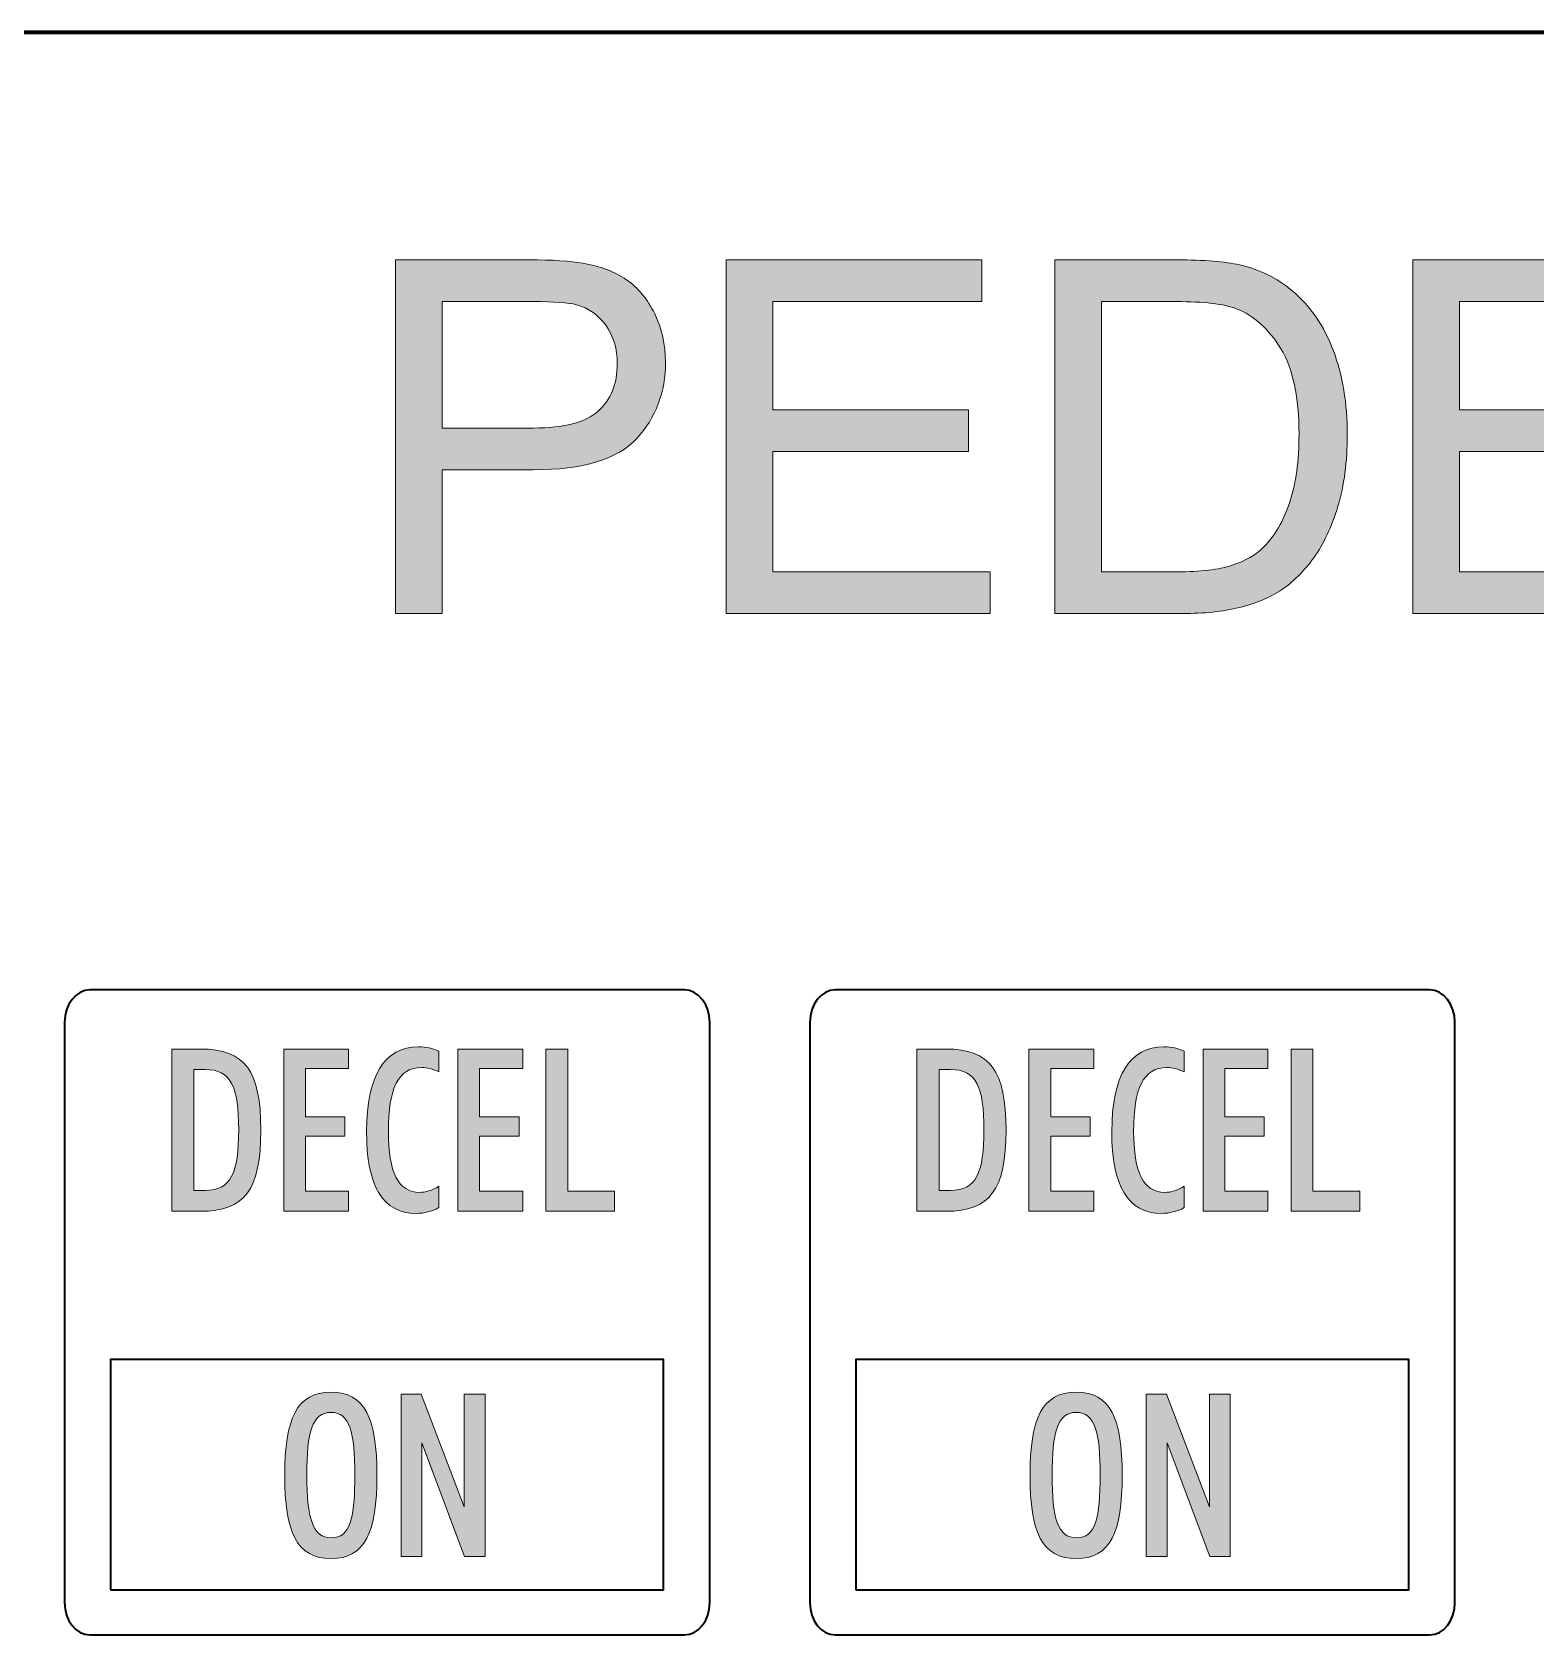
# Model space of a CAD drawing. Header units: millimetres. Extents: x 4 to 202, y 10 to 290.
# Drawn here: x 70.24 to 102.88, y 177.58 to 212.37 of the extents above; entities that cross this region are included whole.
import ezdxf

# ---------------------------------------------------------------- set-up
doc = ezdxf.new("R2010")
doc.units = ezdxf.units.MM
doc.header["$MEASUREMENT"] = 0
doc.layers.add('Layer 1', color=7, linetype='Continuous', lineweight=0)

# ---------------------------------------------------------------- blocks, each defined once
blk = doc.blocks.new('Block_7')
at = {"layer": 'Layer 1', "true_color": 0x1d1d1b, "transparency": 33554687}
h = blk.add_hatch(color=250, dxfattribs=at)
h.dxf.hatch_style = 2
edge = h.paths.add_edge_path()
edge.add_spline(control_points=[(79.146, 203.779), (79.146, 203.779), (81.131, 203.779), (81.131, 203.779), (81.787, 203.779), (82.253, 203.902), (82.529, 204.146), (82.805, 204.39), (82.943, 204.734), (82.943, 205.178), (82.943, 205.499), (82.862, 205.774), (82.699, 206.003), (82.537, 206.232), (82.323, 206.383), (82.058, 206.456), (81.887, 206.501), (81.571, 206.524), (81.11, 206.524), (81.11, 206.524), (79.146, 206.524), (79.146, 206.524), (79.146, 206.524), (79.146, 203.779), (79.146, 203.779)], knot_values=[0, 0, 0, 0, 1, 1, 1, 2, 2, 2, 3, 3, 3, 4, 4, 4, 5, 5, 5, 6, 6, 6, 7, 7, 7, 8, 8, 8, 8], degree=3, periodic=0)
edge = h.paths.add_edge_path()
edge.add_spline(control_points=[(78.129, 199.752), (78.129, 199.752), (78.129, 207.43), (78.129, 207.43), (78.129, 207.43), (81.026, 207.43), (81.026, 207.43), (81.536, 207.43), (81.925, 207.406), (82.194, 207.357), (82.571, 207.294), (82.887, 207.174), (83.142, 206.998), (83.397, 206.822), (83.602, 206.574), (83.757, 206.257), (83.913, 205.939), (83.99, 205.59), (83.99, 205.209), (83.99, 204.556), (83.782, 204.004), (83.367, 203.552), (82.952, 203.099), (82.201, 202.873), (81.115, 202.873), (81.115, 202.873), (79.146, 202.873), (79.146, 202.873), (79.146, 202.873), (79.146, 199.752), (79.146, 199.752), (79.146, 199.752), (78.129, 199.752), (78.129, 199.752)], knot_values=[0, 0, 0, 0, 1, 1, 1, 2, 2, 2, 3, 3, 3, 4, 4, 4, 5, 5, 5, 6, 6, 6, 7, 7, 7, 8, 8, 8, 9, 9, 9, 10, 10, 10, 11, 11, 11, 11], degree=3, periodic=0)
h = blk.add_hatch(color=250, dxfattribs=at)
h.dxf.hatch_style = 2
edge = h.paths.add_edge_path()
edge.add_spline(control_points=[(85.305, 199.752), (85.305, 199.752), (85.305, 207.43), (85.305, 207.43), (85.305, 207.43), (90.857, 207.43), (90.857, 207.43), (90.857, 207.43), (90.857, 206.524), (90.857, 206.524), (90.857, 206.524), (86.321, 206.524), (86.321, 206.524), (86.321, 206.524), (86.321, 204.172), (86.321, 204.172), (86.321, 204.172), (90.569, 204.172), (90.569, 204.172), (90.569, 204.172), (90.569, 203.271), (90.569, 203.271), (90.569, 203.271), (86.321, 203.271), (86.321, 203.271), (86.321, 203.271), (86.321, 200.658), (86.321, 200.658), (86.321, 200.658), (91.035, 200.658), (91.035, 200.658), (91.035, 200.658), (91.035, 199.752), (91.035, 199.752), (91.035, 199.752), (85.305, 199.752), (85.305, 199.752)], knot_values=[0, 0, 0, 0, 1, 1, 1, 2, 2, 2, 3, 3, 3, 4, 4, 4, 5, 5, 5, 6, 6, 6, 7, 7, 7, 8, 8, 8, 9, 9, 9, 10, 10, 10, 11, 11, 11, 12, 12, 12, 12], degree=3, periodic=0)
h = blk.add_hatch(color=250, dxfattribs=at)
h.dxf.hatch_style = 2
edge = h.paths.add_edge_path()
edge.add_spline(control_points=[(93.455, 200.658), (93.455, 200.658), (95.094, 200.658), (95.094, 200.658), (95.601, 200.658), (95.998, 200.705), (96.286, 200.799), (96.574, 200.894), (96.803, 201.026), (96.974, 201.197), (97.215, 201.438), (97.403, 201.762), (97.537, 202.169), (97.672, 202.576), (97.739, 203.069), (97.739, 203.648), (97.739, 204.452), (97.607, 205.069), (97.344, 205.5), (97.08, 205.931), (96.76, 206.22), (96.383, 206.367), (96.11, 206.472), (95.672, 206.524), (95.068, 206.524), (95.068, 206.524), (93.455, 206.524), (93.455, 206.524), (93.455, 206.524), (93.455, 200.658), (93.455, 200.658)], knot_values=[0, 0, 0, 0, 1, 1, 1, 2, 2, 2, 3, 3, 3, 4, 4, 4, 5, 5, 5, 6, 6, 6, 7, 7, 7, 8, 8, 8, 9, 9, 9, 10, 10, 10, 10], degree=3, periodic=0)
edge = h.paths.add_edge_path()
edge.add_spline(control_points=[(92.439, 199.752), (92.439, 199.752), (92.439, 207.43), (92.439, 207.43), (92.439, 207.43), (95.084, 207.43), (95.084, 207.43), (95.681, 207.43), (96.137, 207.393), (96.451, 207.32), (96.891, 207.219), (97.266, 207.035), (97.577, 206.77), (97.982, 206.428), (98.285, 205.991), (98.485, 205.458), (98.686, 204.925), (98.787, 204.317), (98.787, 203.633), (98.787, 203.05), (98.719, 202.533), (98.583, 202.082), (98.446, 201.632), (98.272, 201.259), (98.059, 200.964), (97.846, 200.669), (97.612, 200.437), (97.36, 200.268), (97.106, 200.098), (96.801, 199.97), (96.443, 199.883), (96.085, 199.795), (95.674, 199.752), (95.21, 199.752), (95.21, 199.752), (92.439, 199.752), (92.439, 199.752)], knot_values=[0, 0, 0, 0, 1, 1, 1, 2, 2, 2, 3, 3, 3, 4, 4, 4, 5, 5, 5, 6, 6, 6, 7, 7, 7, 8, 8, 8, 9, 9, 9, 10, 10, 10, 11, 11, 11, 12, 12, 12, 12], degree=3, periodic=0)
h = blk.add_hatch(color=250, dxfattribs=at)
h.dxf.hatch_style = 2
edge = h.paths.add_edge_path()
edge.add_spline(control_points=[(100.206, 199.752), (100.206, 199.752), (100.206, 207.43), (100.206, 207.43), (100.206, 207.43), (105.758, 207.43), (105.758, 207.43), (105.758, 207.43), (105.758, 206.524), (105.758, 206.524), (105.758, 206.524), (101.222, 206.524), (101.222, 206.524), (101.222, 206.524), (101.222, 204.172), (101.222, 204.172), (101.222, 204.172), (105.47, 204.172), (105.47, 204.172), (105.47, 204.172), (105.47, 203.271), (105.47, 203.271), (105.47, 203.271), (101.222, 203.271), (101.222, 203.271), (101.222, 203.271), (101.222, 200.658), (101.222, 200.658), (101.222, 200.658), (105.936, 200.658), (105.936, 200.658), (105.936, 200.658), (105.936, 199.752), (105.936, 199.752), (105.936, 199.752), (100.206, 199.752), (100.206, 199.752)], knot_values=[0, 0, 0, 0, 1, 1, 1, 2, 2, 2, 3, 3, 3, 4, 4, 4, 5, 5, 5, 6, 6, 6, 7, 7, 7, 8, 8, 8, 9, 9, 9, 10, 10, 10, 11, 11, 11, 12, 12, 12, 12], degree=3, periodic=0)
h = blk.add_hatch(color=250, dxfattribs=at)
h.dxf.hatch_style = 2
edge = h.paths.add_edge_path()
edge.add_spline(control_points=[(106.994, 202.218), (106.994, 202.218), (107.953, 202.302), (107.953, 202.302), (107.998, 201.918), (108.104, 201.603), (108.27, 201.357), (108.435, 201.111), (108.693, 200.912), (109.042, 200.76), (109.391, 200.608), (109.784, 200.532), (110.22, 200.532), (110.608, 200.532), (110.95, 200.59), (111.247, 200.705), (111.544, 200.82), (111.764, 200.978), (111.909, 201.179), (112.054, 201.38), (112.127, 201.599), (112.127, 201.836), (112.127, 202.077), (112.057, 202.287), (111.917, 202.467), (111.778, 202.647), (111.547, 202.798), (111.226, 202.92), (111.02, 203.001), (110.564, 203.126), (109.859, 203.295), (109.154, 203.464), (108.66, 203.624), (108.377, 203.774), (108.01, 203.966), (107.737, 204.204), (107.557, 204.489), (107.377, 204.774), (107.288, 205.092), (107.288, 205.445), (107.288, 205.833), (107.397, 206.195), (107.618, 206.532), (107.837, 206.869), (108.159, 207.124), (108.581, 207.299), (109.004, 207.474), (109.473, 207.561), (109.99, 207.561), (110.559, 207.561), (111.061, 207.469), (111.496, 207.286), (111.93, 207.103), (112.265, 206.833), (112.499, 206.477), (112.732, 206.121), (112.858, 205.717), (112.876, 205.267), (112.876, 205.267), (111.902, 205.194), (111.902, 205.194), (111.849, 205.679), (111.672, 206.045), (111.37, 206.294), (111.068, 206.541), (110.622, 206.665), (110.032, 206.665), (109.417, 206.665), (108.97, 206.553), (108.689, 206.327), (108.408, 206.102), (108.267, 205.831), (108.267, 205.513), (108.267, 205.237), (108.367, 205.01), (108.566, 204.832), (108.761, 204.654), (109.271, 204.472), (110.097, 204.285), (110.923, 204.098), (111.489, 203.935), (111.797, 203.795), (112.244, 203.589), (112.574, 203.328), (112.787, 203.012), (113, 202.696), (113.106, 202.332), (113.106, 201.92), (113.106, 201.512), (112.989, 201.127), (112.755, 200.765), (112.521, 200.404), (112.185, 200.123), (111.747, 199.922), (111.309, 199.721), (110.816, 199.621), (110.268, 199.621), (109.573, 199.621), (108.991, 199.722), (108.521, 199.924), (108.051, 200.127), (107.683, 200.432), (107.416, 200.838), (107.149, 201.245), (107.008, 201.705), (106.994, 202.218)], knot_values=[0, 0, 0, 0, 1, 1, 1, 2, 2, 2, 3, 3, 3, 4, 4, 4, 5, 5, 5, 6, 6, 6, 7, 7, 7, 8, 8, 8, 9, 9, 9, 10, 10, 10, 11, 11, 11, 12, 12, 12, 13, 13, 13, 14, 14, 14, 15, 15, 15, 16, 16, 16, 17, 17, 17, 18, 18, 18, 19, 19, 19, 20, 20, 20, 21, 21, 21, 22, 22, 22, 23, 23, 23, 24, 24, 24, 25, 25, 25, 26, 26, 26, 27, 27, 27, 28, 28, 28, 29, 29, 29, 30, 30, 30, 31, 31, 31, 32, 32, 32, 33, 33, 33, 34, 34, 34, 35, 35, 35, 35], degree=3, periodic=0)
h = blk.add_hatch(color=250, dxfattribs=at)
h.dxf.hatch_style = 2
edge = h.paths.add_edge_path()
edge.add_spline(control_points=[(116.448, 199.752), (116.448, 199.752), (116.448, 206.524), (116.448, 206.524), (116.448, 206.524), (113.918, 206.524), (113.918, 206.524), (113.918, 206.524), (113.918, 207.43), (113.918, 207.43), (113.918, 207.43), (120.004, 207.43), (120.004, 207.43), (120.004, 207.43), (120.004, 206.524), (120.004, 206.524), (120.004, 206.524), (117.464, 206.524), (117.464, 206.524), (117.464, 206.524), (117.464, 199.752), (117.464, 199.752), (117.464, 199.752), (116.448, 199.752), (116.448, 199.752)], knot_values=[0, 0, 0, 0, 1, 1, 1, 2, 2, 2, 3, 3, 3, 4, 4, 4, 5, 5, 5, 6, 6, 6, 7, 7, 7, 8, 8, 8, 8], degree=3, periodic=0)
h = blk.add_hatch(color=250, dxfattribs=at)
h.dxf.hatch_style = 2
edge = h.paths.add_edge_path()
edge.add_spline(control_points=[(121.625, 202.905), (121.625, 202.905), (124.228, 202.905), (124.228, 202.905), (124.228, 202.905), (123.427, 205.031), (123.427, 205.031), (123.182, 205.677), (123.001, 206.208), (122.882, 206.623), (122.784, 206.131), (122.646, 205.642), (122.468, 205.157), (122.468, 205.157), (121.625, 202.905), (121.625, 202.905)], knot_values=[0, 0, 0, 0, 1, 1, 1, 2, 2, 2, 3, 3, 3, 4, 4, 4, 5, 5, 5, 5], degree=3, periodic=0)
edge = h.paths.add_edge_path()
edge.add_spline(control_points=[(119.409, 199.752), (119.409, 199.752), (122.358, 207.43), (122.358, 207.43), (122.358, 207.43), (123.453, 207.43), (123.453, 207.43), (123.453, 207.43), (126.596, 199.752), (126.596, 199.752), (126.596, 199.752), (125.438, 199.752), (125.438, 199.752), (125.438, 199.752), (124.543, 202.077), (124.543, 202.077), (124.543, 202.077), (121.332, 202.077), (121.332, 202.077), (121.332, 202.077), (120.488, 199.752), (120.488, 199.752), (120.488, 199.752), (119.409, 199.752), (119.409, 199.752)], knot_values=[0, 0, 0, 0, 1, 1, 1, 2, 2, 2, 3, 3, 3, 4, 4, 4, 5, 5, 5, 6, 6, 6, 7, 7, 7, 8, 8, 8, 8], degree=3, periodic=0)
h = blk.add_hatch(color=250, dxfattribs=at)
h.dxf.hatch_style = 2
edge = h.paths.add_edge_path()
edge.add_spline(control_points=[(127.365, 199.752), (127.365, 199.752), (127.365, 207.43), (127.365, 207.43), (127.365, 207.43), (128.381, 207.43), (128.381, 207.43), (128.381, 207.43), (128.381, 200.658), (128.381, 200.658), (128.381, 200.658), (132.163, 200.658), (132.163, 200.658), (132.163, 200.658), (132.163, 199.752), (132.163, 199.752), (132.163, 199.752), (127.365, 199.752), (127.365, 199.752)], knot_values=[0, 0, 0, 0, 1, 1, 1, 2, 2, 2, 3, 3, 3, 4, 4, 4, 5, 5, 5, 6, 6, 6, 6], degree=3, periodic=0)
at = {"layer": 'Layer 1'}
for points, knots in [([(78.129, 199.752), (78.129, 199.752), (78.129, 207.43), (78.129, 207.43), (78.129, 207.43), (81.026, 207.43), (81.026, 207.43), (81.536, 207.43), (81.925, 207.406), (82.194, 207.357), (82.571, 207.294), (82.887, 207.174), (83.142, 206.998), (83.397, 206.822), (83.602, 206.574), (83.757, 206.257), (83.913, 205.939), (83.99, 205.59), (83.99, 205.209), (83.99, 204.556), (83.782, 204.004), (83.367, 203.552), (82.952, 203.099), (82.201, 202.873), (81.115, 202.873), (81.115, 202.873), (79.146, 202.873), (79.146, 202.873), (79.146, 202.873), (79.146, 199.752), (79.146, 199.752), (79.146, 199.752), (78.129, 199.752), (78.129, 199.752)], [0, 0, 0, 0, 1, 1, 1, 2, 2, 2, 3, 3, 3, 4, 4, 4, 5, 5, 5, 6, 6, 6, 7, 7, 7, 8, 8, 8, 9, 9, 9, 10, 10, 10, 11, 11, 11, 11]), ([(85.305, 199.752), (85.305, 199.752), (85.305, 207.43), (85.305, 207.43), (85.305, 207.43), (90.857, 207.43), (90.857, 207.43), (90.857, 207.43), (90.857, 206.524), (90.857, 206.524), (90.857, 206.524), (86.321, 206.524), (86.321, 206.524), (86.321, 206.524), (86.321, 204.172), (86.321, 204.172), (86.321, 204.172), (90.569, 204.172), (90.569, 204.172), (90.569, 204.172), (90.569, 203.271), (90.569, 203.271), (90.569, 203.271), (86.321, 203.271), (86.321, 203.271), (86.321, 203.271), (86.321, 200.658), (86.321, 200.658), (86.321, 200.658), (91.035, 200.658), (91.035, 200.658), (91.035, 200.658), (91.035, 199.752), (91.035, 199.752), (91.035, 199.752), (85.305, 199.752), (85.305, 199.752)], [0, 0, 0, 0, 1, 1, 1, 2, 2, 2, 3, 3, 3, 4, 4, 4, 5, 5, 5, 6, 6, 6, 7, 7, 7, 8, 8, 8, 9, 9, 9, 10, 10, 10, 11, 11, 11, 12, 12, 12, 12]), ([(92.439, 199.752), (92.439, 199.752), (92.439, 207.43), (92.439, 207.43), (92.439, 207.43), (95.084, 207.43), (95.084, 207.43), (95.681, 207.43), (96.137, 207.393), (96.451, 207.32), (96.891, 207.219), (97.266, 207.035), (97.577, 206.77), (97.982, 206.428), (98.285, 205.991), (98.485, 205.458), (98.686, 204.925), (98.787, 204.317), (98.787, 203.633), (98.787, 203.05), (98.719, 202.533), (98.583, 202.082), (98.446, 201.632), (98.272, 201.259), (98.059, 200.964), (97.846, 200.669), (97.612, 200.437), (97.36, 200.268), (97.106, 200.098), (96.801, 199.97), (96.443, 199.883), (96.085, 199.795), (95.674, 199.752), (95.21, 199.752), (95.21, 199.752), (92.439, 199.752), (92.439, 199.752)], [0, 0, 0, 0, 1, 1, 1, 2, 2, 2, 3, 3, 3, 4, 4, 4, 5, 5, 5, 6, 6, 6, 7, 7, 7, 8, 8, 8, 9, 9, 9, 10, 10, 10, 11, 11, 11, 12, 12, 12, 12]), ([(100.206, 199.752), (100.206, 199.752), (100.206, 207.43), (100.206, 207.43), (100.206, 207.43), (105.758, 207.43), (105.758, 207.43), (105.758, 207.43), (105.758, 206.524), (105.758, 206.524), (105.758, 206.524), (101.222, 206.524), (101.222, 206.524), (101.222, 206.524), (101.222, 204.172), (101.222, 204.172), (101.222, 204.172), (105.47, 204.172), (105.47, 204.172), (105.47, 204.172), (105.47, 203.271), (105.47, 203.271), (105.47, 203.271), (101.222, 203.271), (101.222, 203.271), (101.222, 203.271), (101.222, 200.658), (101.222, 200.658), (101.222, 200.658), (105.936, 200.658), (105.936, 200.658), (105.936, 200.658), (105.936, 199.752), (105.936, 199.752), (105.936, 199.752), (100.206, 199.752), (100.206, 199.752)], [0, 0, 0, 0, 1, 1, 1, 2, 2, 2, 3, 3, 3, 4, 4, 4, 5, 5, 5, 6, 6, 6, 7, 7, 7, 8, 8, 8, 9, 9, 9, 10, 10, 10, 11, 11, 11, 12, 12, 12, 12]), ([(106.994, 202.218), (106.994, 202.218), (107.953, 202.302), (107.953, 202.302), (107.998, 201.918), (108.104, 201.603), (108.27, 201.357), (108.435, 201.111), (108.693, 200.912), (109.042, 200.76), (109.391, 200.608), (109.784, 200.532), (110.22, 200.532), (110.608, 200.532), (110.95, 200.59), (111.247, 200.705), (111.544, 200.82), (111.764, 200.978), (111.909, 201.179), (112.054, 201.38), (112.127, 201.599), (112.127, 201.836), (112.127, 202.077), (112.057, 202.287), (111.917, 202.467), (111.778, 202.647), (111.547, 202.798), (111.226, 202.92), (111.02, 203.001), (110.564, 203.126), (109.859, 203.295), (109.154, 203.464), (108.66, 203.624), (108.377, 203.774), (108.01, 203.966), (107.737, 204.204), (107.557, 204.489), (107.377, 204.774), (107.288, 205.092), (107.288, 205.445), (107.288, 205.833), (107.397, 206.195), (107.618, 206.532), (107.837, 206.869), (108.159, 207.124), (108.581, 207.299), (109.004, 207.474), (109.473, 207.561), (109.99, 207.561), (110.559, 207.561), (111.061, 207.469), (111.496, 207.286), (111.93, 207.103), (112.265, 206.833), (112.499, 206.477), (112.732, 206.121), (112.858, 205.717), (112.876, 205.267), (112.876, 205.267), (111.902, 205.194), (111.902, 205.194), (111.849, 205.679), (111.672, 206.045), (111.37, 206.294), (111.068, 206.541), (110.622, 206.665), (110.032, 206.665), (109.417, 206.665), (108.97, 206.553), (108.689, 206.327), (108.408, 206.102), (108.267, 205.831), (108.267, 205.513), (108.267, 205.237), (108.367, 205.01), (108.566, 204.832), (108.761, 204.654), (109.271, 204.472), (110.097, 204.285), (110.923, 204.098), (111.489, 203.935), (111.797, 203.795), (112.244, 203.589), (112.574, 203.328), (112.787, 203.012), (113, 202.696), (113.106, 202.332), (113.106, 201.92), (113.106, 201.512), (112.989, 201.127), (112.755, 200.765), (112.521, 200.404), (112.185, 200.123), (111.747, 199.922), (111.309, 199.721), (110.816, 199.621), (110.268, 199.621), (109.573, 199.621), (108.991, 199.722), (108.521, 199.924), (108.051, 200.127), (107.683, 200.432), (107.416, 200.838), (107.149, 201.245), (107.008, 201.705), (106.994, 202.218)], [0, 0, 0, 0, 1, 1, 1, 2, 2, 2, 3, 3, 3, 4, 4, 4, 5, 5, 5, 6, 6, 6, 7, 7, 7, 8, 8, 8, 9, 9, 9, 10, 10, 10, 11, 11, 11, 12, 12, 12, 13, 13, 13, 14, 14, 14, 15, 15, 15, 16, 16, 16, 17, 17, 17, 18, 18, 18, 19, 19, 19, 20, 20, 20, 21, 21, 21, 22, 22, 22, 23, 23, 23, 24, 24, 24, 25, 25, 25, 26, 26, 26, 27, 27, 27, 28, 28, 28, 29, 29, 29, 30, 30, 30, 31, 31, 31, 32, 32, 32, 33, 33, 33, 34, 34, 34, 35, 35, 35, 35]), ([(116.448, 199.752), (116.448, 199.752), (116.448, 206.524), (116.448, 206.524), (116.448, 206.524), (113.918, 206.524), (113.918, 206.524), (113.918, 206.524), (113.918, 207.43), (113.918, 207.43), (113.918, 207.43), (120.004, 207.43), (120.004, 207.43), (120.004, 207.43), (120.004, 206.524), (120.004, 206.524), (120.004, 206.524), (117.464, 206.524), (117.464, 206.524), (117.464, 206.524), (117.464, 199.752), (117.464, 199.752), (117.464, 199.752), (116.448, 199.752), (116.448, 199.752)], [0, 0, 0, 0, 1, 1, 1, 2, 2, 2, 3, 3, 3, 4, 4, 4, 5, 5, 5, 6, 6, 6, 7, 7, 7, 8, 8, 8, 8]), ([(119.409, 199.752), (119.409, 199.752), (122.358, 207.43), (122.358, 207.43), (122.358, 207.43), (123.453, 207.43), (123.453, 207.43), (123.453, 207.43), (126.596, 199.752), (126.596, 199.752), (126.596, 199.752), (125.438, 199.752), (125.438, 199.752), (125.438, 199.752), (124.543, 202.077), (124.543, 202.077), (124.543, 202.077), (121.332, 202.077), (121.332, 202.077), (121.332, 202.077), (120.488, 199.752), (120.488, 199.752), (120.488, 199.752), (119.409, 199.752), (119.409, 199.752)], [0, 0, 0, 0, 1, 1, 1, 2, 2, 2, 3, 3, 3, 4, 4, 4, 5, 5, 5, 6, 6, 6, 7, 7, 7, 8, 8, 8, 8]), ([(127.365, 199.752), (127.365, 199.752), (127.365, 207.43), (127.365, 207.43), (127.365, 207.43), (128.381, 207.43), (128.381, 207.43), (128.381, 207.43), (128.381, 200.658), (128.381, 200.658), (128.381, 200.658), (132.163, 200.658), (132.163, 200.658), (132.163, 200.658), (132.163, 199.752), (132.163, 199.752), (132.163, 199.752), (127.365, 199.752), (127.365, 199.752)], [0, 0, 0, 0, 1, 1, 1, 2, 2, 2, 3, 3, 3, 4, 4, 4, 5, 5, 5, 6, 6, 6, 6]), ([(79.146, 203.779), (79.146, 203.779), (81.131, 203.779), (81.131, 203.779), (81.787, 203.779), (82.253, 203.902), (82.529, 204.146), (82.805, 204.39), (82.943, 204.734), (82.943, 205.178), (82.943, 205.499), (82.862, 205.774), (82.699, 206.003), (82.537, 206.232), (82.323, 206.383), (82.058, 206.456), (81.887, 206.501), (81.571, 206.524), (81.11, 206.524), (81.11, 206.524), (79.146, 206.524), (79.146, 206.524), (79.146, 206.524), (79.146, 203.779), (79.146, 203.779)], [0, 0, 0, 0, 1, 1, 1, 2, 2, 2, 3, 3, 3, 4, 4, 4, 5, 5, 5, 6, 6, 6, 7, 7, 7, 8, 8, 8, 8]), ([(93.455, 200.658), (93.455, 200.658), (95.094, 200.658), (95.094, 200.658), (95.601, 200.658), (95.998, 200.705), (96.286, 200.799), (96.574, 200.894), (96.803, 201.026), (96.974, 201.197), (97.215, 201.438), (97.403, 201.762), (97.537, 202.169), (97.672, 202.576), (97.739, 203.069), (97.739, 203.648), (97.739, 204.452), (97.607, 205.069), (97.344, 205.5), (97.08, 205.931), (96.76, 206.22), (96.383, 206.367), (96.11, 206.472), (95.672, 206.524), (95.068, 206.524), (95.068, 206.524), (93.455, 206.524), (93.455, 206.524), (93.455, 206.524), (93.455, 200.658), (93.455, 200.658)], [0, 0, 0, 0, 1, 1, 1, 2, 2, 2, 3, 3, 3, 4, 4, 4, 5, 5, 5, 6, 6, 6, 7, 7, 7, 8, 8, 8, 9, 9, 9, 10, 10, 10, 10]), ([(121.625, 202.905), (121.625, 202.905), (124.228, 202.905), (124.228, 202.905), (124.228, 202.905), (123.427, 205.031), (123.427, 205.031), (123.182, 205.677), (123.001, 206.208), (122.882, 206.623), (122.784, 206.131), (122.646, 205.642), (122.468, 205.157), (122.468, 205.157), (121.625, 202.905), (121.625, 202.905)], [0, 0, 0, 0, 1, 1, 1, 2, 2, 2, 3, 3, 3, 4, 4, 4, 5, 5, 5, 5])]:
    blk.add_open_spline(points, degree=3, knots=knots, dxfattribs=at)
blk = doc.blocks.new('Block_6')
at = {"layer": 'Layer 1'}
blk.add_blockref('Block_7', (0, 0), dxfattribs=at)
blk = doc.blocks.new('Block_32')
at = {"layer": 'Layer 1', "true_color": 0x1d1e1b, "transparency": 33554687}
h = blk.add_hatch(color=250, dxfattribs=at)
h.dxf.hatch_style = 2
edge = h.paths.add_edge_path()
edge.add_spline(control_points=[(78.58, 186.731), (77.858, 186.731), (77.502, 187.319), (77.502, 188.505), (77.502, 189.726), (77.893, 190.344), (78.634, 190.344), (78.797, 190.344), (78.94, 190.314), (79.074, 190.25), (79.074, 190.25), (79.074, 189.8), (79.074, 189.8), (78.94, 189.864), (78.817, 189.899), (78.703, 189.899), (78.184, 189.899), (77.977, 189.444), (77.977, 188.51), (77.977, 187.621), (78.189, 187.186), (78.654, 187.186), (78.787, 187.186), (78.921, 187.23), (79.074, 187.319), (79.074, 187.319), (79.074, 186.855), (79.074, 186.855), (78.916, 186.771), (78.758, 186.731), (78.58, 186.731)], knot_values=[0, 0, 0, 0, 1, 1, 1, 2, 2, 2, 3, 3, 3, 4, 4, 4, 5, 5, 5, 6, 6, 6, 7, 7, 7, 8, 8, 8, 9, 9, 9, 10, 10, 10, 10], degree=3, periodic=0)
h = blk.add_hatch(color=250, dxfattribs=at)
h.dxf.hatch_style = 2
edge = h.paths.add_edge_path()
edge.add_spline(control_points=[(74.001, 187.23), (74.56, 187.23), (74.728, 187.606), (74.728, 188.545), (74.728, 189.484), (74.56, 189.854), (74.001, 189.854), (74.001, 189.854), (73.754, 189.854), (73.754, 189.854), (73.754, 189.854), (73.754, 187.23), (73.754, 187.23), (73.754, 187.23), (74.001, 187.23), (74.001, 187.23)], knot_values=[0, 0, 0, 0, 1, 1, 1, 2, 2, 2, 3, 3, 3, 4, 4, 4, 5, 5, 5, 5], degree=3, periodic=0)
edge = h.paths.add_edge_path()
edge.add_spline(control_points=[(73.275, 190.299), (73.275, 190.299), (73.902, 190.299), (73.902, 190.299), (74.866, 190.299), (75.207, 189.825), (75.207, 188.54), (75.207, 187.25), (74.866, 186.776), (73.902, 186.776), (73.902, 186.776), (73.275, 186.776), (73.275, 186.776), (73.275, 186.776), (73.275, 190.299), (73.275, 190.299)], knot_values=[0, 0, 0, 0, 1, 1, 1, 2, 2, 2, 3, 3, 3, 4, 4, 4, 5, 5, 5, 5], degree=3, periodic=0)
h = blk.add_hatch(color=250, dxfattribs=at)
h.dxf.hatch_style = 2
edge = h.paths.add_edge_path()
edge.add_spline(control_points=[(75.705, 190.299), (75.705, 190.299), (77.113, 190.299), (77.113, 190.299), (77.113, 190.299), (77.113, 189.874), (77.113, 189.874), (77.113, 189.874), (76.179, 189.874), (76.179, 189.874), (76.179, 189.874), (76.179, 188.827), (76.179, 188.827), (76.179, 188.827), (77.034, 188.827), (77.034, 188.827), (77.034, 188.827), (77.034, 188.407), (77.034, 188.407), (77.034, 188.407), (76.179, 188.407), (76.179, 188.407), (76.179, 188.407), (76.179, 187.216), (76.179, 187.216), (76.179, 187.216), (77.113, 187.216), (77.113, 187.216), (77.113, 187.216), (77.113, 186.776), (77.113, 186.776), (77.113, 186.776), (75.705, 186.776), (75.705, 186.776), (75.705, 186.776), (75.705, 190.299), (75.705, 190.299)], knot_values=[0, 0, 0, 0, 1, 1, 1, 2, 2, 2, 3, 3, 3, 4, 4, 4, 5, 5, 5, 6, 6, 6, 7, 7, 7, 8, 8, 8, 9, 9, 9, 10, 10, 10, 11, 11, 11, 12, 12, 12, 12], degree=3, periodic=0)
h = blk.add_hatch(color=250, dxfattribs=at)
h.dxf.hatch_style = 2
edge = h.paths.add_edge_path()
edge.add_spline(control_points=[(79.483, 190.299), (79.483, 190.299), (80.891, 190.299), (80.891, 190.299), (80.891, 190.299), (80.891, 189.874), (80.891, 189.874), (80.891, 189.874), (79.957, 189.874), (79.957, 189.874), (79.957, 189.874), (79.957, 188.827), (79.957, 188.827), (79.957, 188.827), (80.812, 188.827), (80.812, 188.827), (80.812, 188.827), (80.812, 188.407), (80.812, 188.407), (80.812, 188.407), (79.957, 188.407), (79.957, 188.407), (79.957, 188.407), (79.957, 187.216), (79.957, 187.216), (79.957, 187.216), (80.891, 187.216), (80.891, 187.216), (80.891, 187.216), (80.891, 186.776), (80.891, 186.776), (80.891, 186.776), (79.483, 186.776), (79.483, 186.776), (79.483, 186.776), (79.483, 190.299), (79.483, 190.299)], knot_values=[0, 0, 0, 0, 1, 1, 1, 2, 2, 2, 3, 3, 3, 4, 4, 4, 5, 5, 5, 6, 6, 6, 7, 7, 7, 8, 8, 8, 9, 9, 9, 10, 10, 10, 11, 11, 11, 12, 12, 12, 12], degree=3, periodic=0)
h = blk.add_hatch(color=250, dxfattribs=at)
h.dxf.hatch_style = 2
edge = h.paths.add_edge_path()
edge.add_spline(control_points=[(81.394, 190.299), (81.394, 190.299), (81.869, 190.299), (81.869, 190.299), (81.869, 190.299), (81.869, 187.216), (81.869, 187.216), (81.869, 187.216), (82.887, 187.216), (82.887, 187.216), (82.887, 187.216), (82.887, 186.776), (82.887, 186.776), (82.887, 186.776), (81.394, 186.776), (81.394, 186.776), (81.394, 186.776), (81.394, 190.299), (81.394, 190.299)], knot_values=[0, 0, 0, 0, 1, 1, 1, 2, 2, 2, 3, 3, 3, 4, 4, 4, 5, 5, 5, 6, 6, 6, 6], degree=3, periodic=0)
at = {"layer": 'Layer 1'}
for points, knots in [([(78.58, 186.731), (77.858, 186.731), (77.502, 187.319), (77.502, 188.505), (77.502, 189.726), (77.893, 190.344), (78.634, 190.344), (78.797, 190.344), (78.94, 190.314), (79.074, 190.25), (79.074, 190.25), (79.074, 189.8), (79.074, 189.8), (78.94, 189.864), (78.817, 189.899), (78.703, 189.899), (78.184, 189.899), (77.977, 189.444), (77.977, 188.51), (77.977, 187.621), (78.189, 187.186), (78.654, 187.186), (78.787, 187.186), (78.921, 187.23), (79.074, 187.319), (79.074, 187.319), (79.074, 186.855), (79.074, 186.855), (78.916, 186.771), (78.758, 186.731), (78.58, 186.731)], [0, 0, 0, 0, 1, 1, 1, 2, 2, 2, 3, 3, 3, 4, 4, 4, 5, 5, 5, 6, 6, 6, 7, 7, 7, 8, 8, 8, 9, 9, 9, 10, 10, 10, 10]), ([(73.275, 190.299), (73.275, 190.299), (73.902, 190.299), (73.902, 190.299), (74.866, 190.299), (75.207, 189.825), (75.207, 188.54), (75.207, 187.25), (74.866, 186.776), (73.902, 186.776), (73.902, 186.776), (73.275, 186.776), (73.275, 186.776), (73.275, 186.776), (73.275, 190.299), (73.275, 190.299)], [0, 0, 0, 0, 1, 1, 1, 2, 2, 2, 3, 3, 3, 4, 4, 4, 5, 5, 5, 5]), ([(75.705, 190.299), (75.705, 190.299), (77.113, 190.299), (77.113, 190.299), (77.113, 190.299), (77.113, 189.874), (77.113, 189.874), (77.113, 189.874), (76.179, 189.874), (76.179, 189.874), (76.179, 189.874), (76.179, 188.827), (76.179, 188.827), (76.179, 188.827), (77.034, 188.827), (77.034, 188.827), (77.034, 188.827), (77.034, 188.407), (77.034, 188.407), (77.034, 188.407), (76.179, 188.407), (76.179, 188.407), (76.179, 188.407), (76.179, 187.216), (76.179, 187.216), (76.179, 187.216), (77.113, 187.216), (77.113, 187.216), (77.113, 187.216), (77.113, 186.776), (77.113, 186.776), (77.113, 186.776), (75.705, 186.776), (75.705, 186.776), (75.705, 186.776), (75.705, 190.299), (75.705, 190.299)], [0, 0, 0, 0, 1, 1, 1, 2, 2, 2, 3, 3, 3, 4, 4, 4, 5, 5, 5, 6, 6, 6, 7, 7, 7, 8, 8, 8, 9, 9, 9, 10, 10, 10, 11, 11, 11, 12, 12, 12, 12]), ([(79.483, 190.299), (79.483, 190.299), (80.891, 190.299), (80.891, 190.299), (80.891, 190.299), (80.891, 189.874), (80.891, 189.874), (80.891, 189.874), (79.957, 189.874), (79.957, 189.874), (79.957, 189.874), (79.957, 188.827), (79.957, 188.827), (79.957, 188.827), (80.812, 188.827), (80.812, 188.827), (80.812, 188.827), (80.812, 188.407), (80.812, 188.407), (80.812, 188.407), (79.957, 188.407), (79.957, 188.407), (79.957, 188.407), (79.957, 187.216), (79.957, 187.216), (79.957, 187.216), (80.891, 187.216), (80.891, 187.216), (80.891, 187.216), (80.891, 186.776), (80.891, 186.776), (80.891, 186.776), (79.483, 186.776), (79.483, 186.776), (79.483, 186.776), (79.483, 190.299), (79.483, 190.299)], [0, 0, 0, 0, 1, 1, 1, 2, 2, 2, 3, 3, 3, 4, 4, 4, 5, 5, 5, 6, 6, 6, 7, 7, 7, 8, 8, 8, 9, 9, 9, 10, 10, 10, 11, 11, 11, 12, 12, 12, 12]), ([(81.394, 190.299), (81.394, 190.299), (81.869, 190.299), (81.869, 190.299), (81.869, 190.299), (81.869, 187.216), (81.869, 187.216), (81.869, 187.216), (82.887, 187.216), (82.887, 187.216), (82.887, 187.216), (82.887, 186.776), (82.887, 186.776), (82.887, 186.776), (81.394, 186.776), (81.394, 186.776), (81.394, 186.776), (81.394, 190.299), (81.394, 190.299)], [0, 0, 0, 0, 1, 1, 1, 2, 2, 2, 3, 3, 3, 4, 4, 4, 5, 5, 5, 6, 6, 6, 6]), ([(74.001, 187.23), (74.56, 187.23), (74.728, 187.606), (74.728, 188.545), (74.728, 189.484), (74.56, 189.854), (74.001, 189.854), (74.001, 189.854), (73.754, 189.854), (73.754, 189.854), (73.754, 189.854), (73.754, 187.23), (73.754, 187.23), (73.754, 187.23), (74.001, 187.23), (74.001, 187.23)], [0, 0, 0, 0, 1, 1, 1, 2, 2, 2, 3, 3, 3, 4, 4, 4, 5, 5, 5, 5])]:
    blk.add_open_spline(points, degree=3, knots=knots, dxfattribs=at)
blk = doc.blocks.new('Block_33')
at = {"layer": 'Layer 1', "true_color": 0x1d1e1b, "transparency": 33554687}
h = blk.add_hatch(color=250, dxfattribs=at)
h.dxf.hatch_style = 2
edge = h.paths.add_edge_path()
edge.add_spline(control_points=[(76.735, 179.687), (77.155, 179.687), (77.249, 180.127), (77.249, 181.051), (77.249, 181.975), (77.14, 182.41), (76.73, 182.41), (76.32, 182.41), (76.206, 181.975), (76.206, 181.051), (76.206, 180.122), (76.33, 179.687), (76.735, 179.687)], knot_values=[0, 0, 0, 0, 1, 1, 1, 2, 2, 2, 3, 3, 3, 4, 4, 4, 4], degree=3, periodic=0)
edge = h.paths.add_edge_path()
edge.add_spline(control_points=[(76.73, 182.85), (77.471, 182.85), (77.728, 182.277), (77.728, 181.041), (77.728, 179.811), (77.471, 179.237), (76.73, 179.237), (75.989, 179.237), (75.727, 179.806), (75.727, 181.041), (75.727, 182.277), (75.989, 182.85), (76.73, 182.85)], knot_values=[0, 0, 0, 0, 1, 1, 1, 2, 2, 2, 3, 3, 3, 4, 4, 4, 4], degree=3, periodic=0)
h = blk.add_hatch(color=250, dxfattribs=at)
h.dxf.hatch_style = 2
edge = h.paths.add_edge_path()
edge.add_spline(control_points=[(78.251, 182.805), (78.251, 182.805), (78.69, 182.805), (78.69, 182.805), (78.69, 182.805), (79.624, 180.359), (79.624, 180.359), (79.624, 180.359), (79.624, 182.805), (79.624, 182.805), (79.624, 182.805), (80.074, 182.805), (80.074, 182.805), (80.074, 182.805), (80.074, 179.282), (80.074, 179.282), (80.074, 179.282), (79.629, 179.282), (79.629, 179.282), (79.629, 179.282), (78.7, 181.748), (78.7, 181.748), (78.7, 181.748), (78.7, 179.282), (78.7, 179.282), (78.7, 179.282), (78.251, 179.282), (78.251, 179.282), (78.251, 179.282), (78.251, 182.805), (78.251, 182.805)], knot_values=[0, 0, 0, 0, 1, 1, 1, 2, 2, 2, 3, 3, 3, 4, 4, 4, 5, 5, 5, 6, 6, 6, 7, 7, 7, 8, 8, 8, 9, 9, 9, 10, 10, 10, 10], degree=3, periodic=0)
at = {"layer": 'Layer 1'}
for points, knots in [([(76.73, 182.85), (77.471, 182.85), (77.728, 182.277), (77.728, 181.041), (77.728, 179.811), (77.471, 179.237), (76.73, 179.237), (75.989, 179.237), (75.727, 179.806), (75.727, 181.041), (75.727, 182.277), (75.989, 182.85), (76.73, 182.85)], [0, 0, 0, 0, 1, 1, 1, 2, 2, 2, 3, 3, 3, 4, 4, 4, 4]), ([(78.251, 182.805), (78.251, 182.805), (78.69, 182.805), (78.69, 182.805), (78.69, 182.805), (79.624, 180.359), (79.624, 180.359), (79.624, 180.359), (79.624, 182.805), (79.624, 182.805), (79.624, 182.805), (80.074, 182.805), (80.074, 182.805), (80.074, 182.805), (80.074, 179.282), (80.074, 179.282), (80.074, 179.282), (79.629, 179.282), (79.629, 179.282), (79.629, 179.282), (78.7, 181.748), (78.7, 181.748), (78.7, 181.748), (78.7, 179.282), (78.7, 179.282), (78.7, 179.282), (78.251, 179.282), (78.251, 179.282), (78.251, 179.282), (78.251, 182.805), (78.251, 182.805)], [0, 0, 0, 0, 1, 1, 1, 2, 2, 2, 3, 3, 3, 4, 4, 4, 5, 5, 5, 6, 6, 6, 7, 7, 7, 8, 8, 8, 9, 9, 9, 10, 10, 10, 10]), ([(76.735, 179.687), (77.155, 179.687), (77.249, 180.127), (77.249, 181.051), (77.249, 181.975), (77.14, 182.41), (76.73, 182.41), (76.32, 182.41), (76.206, 181.975), (76.206, 181.051), (76.206, 180.122), (76.33, 179.687), (76.735, 179.687)], [0, 0, 0, 0, 1, 1, 1, 2, 2, 2, 3, 3, 3, 4, 4, 4, 4])]:
    blk.add_open_spline(points, degree=3, knots=knots, dxfattribs=at)
blk = doc.blocks.new('Block_34')
at = {"layer": 'Layer 1', "true_color": 0x1d1e1b, "transparency": 33554687}
h = blk.add_hatch(color=250, dxfattribs=at)
h.dxf.hatch_style = 2
edge = h.paths.add_edge_path()
edge.add_spline(control_points=[(94.753, 186.731), (94.032, 186.731), (93.676, 187.319), (93.676, 188.505), (93.676, 189.726), (94.066, 190.344), (94.808, 190.344), (94.971, 190.344), (95.114, 190.314), (95.247, 190.25), (95.247, 190.25), (95.247, 189.8), (95.247, 189.8), (95.114, 189.864), (94.99, 189.899), (94.877, 189.899), (94.358, 189.899), (94.15, 189.444), (94.15, 188.51), (94.15, 187.621), (94.363, 187.186), (94.827, 187.186), (94.961, 187.186), (95.094, 187.23), (95.247, 187.319), (95.247, 187.319), (95.247, 186.855), (95.247, 186.855), (95.089, 186.771), (94.931, 186.731), (94.753, 186.731)], knot_values=[0, 0, 0, 0, 1, 1, 1, 2, 2, 2, 3, 3, 3, 4, 4, 4, 5, 5, 5, 6, 6, 6, 7, 7, 7, 8, 8, 8, 9, 9, 9, 10, 10, 10, 10], degree=3, periodic=0)
h = blk.add_hatch(color=250, dxfattribs=at)
h.dxf.hatch_style = 2
edge = h.paths.add_edge_path()
edge.add_spline(control_points=[(90.175, 187.23), (90.733, 187.23), (90.901, 187.606), (90.901, 188.545), (90.901, 189.484), (90.733, 189.854), (90.175, 189.854), (90.175, 189.854), (89.928, 189.854), (89.928, 189.854), (89.928, 189.854), (89.928, 187.23), (89.928, 187.23), (89.928, 187.23), (90.175, 187.23), (90.175, 187.23)], knot_values=[0, 0, 0, 0, 1, 1, 1, 2, 2, 2, 3, 3, 3, 4, 4, 4, 5, 5, 5, 5], degree=3, periodic=0)
edge = h.paths.add_edge_path()
edge.add_spline(control_points=[(89.448, 190.299), (89.448, 190.299), (90.076, 190.299), (90.076, 190.299), (91.04, 190.299), (91.381, 189.825), (91.381, 188.54), (91.381, 187.25), (91.04, 186.776), (90.076, 186.776), (90.076, 186.776), (89.448, 186.776), (89.448, 186.776), (89.448, 186.776), (89.448, 190.299), (89.448, 190.299)], knot_values=[0, 0, 0, 0, 1, 1, 1, 2, 2, 2, 3, 3, 3, 4, 4, 4, 5, 5, 5, 5], degree=3, periodic=0)
h = blk.add_hatch(color=250, dxfattribs=at)
h.dxf.hatch_style = 2
edge = h.paths.add_edge_path()
edge.add_spline(control_points=[(91.878, 190.299), (91.878, 190.299), (93.287, 190.299), (93.287, 190.299), (93.287, 190.299), (93.287, 189.874), (93.287, 189.874), (93.287, 189.874), (92.353, 189.874), (92.353, 189.874), (92.353, 189.874), (92.353, 188.827), (92.353, 188.827), (92.353, 188.827), (93.208, 188.827), (93.208, 188.827), (93.208, 188.827), (93.208, 188.407), (93.208, 188.407), (93.208, 188.407), (92.353, 188.407), (92.353, 188.407), (92.353, 188.407), (92.353, 187.216), (92.353, 187.216), (92.353, 187.216), (93.287, 187.216), (93.287, 187.216), (93.287, 187.216), (93.287, 186.776), (93.287, 186.776), (93.287, 186.776), (91.878, 186.776), (91.878, 186.776), (91.878, 186.776), (91.878, 190.299), (91.878, 190.299)], knot_values=[0, 0, 0, 0, 1, 1, 1, 2, 2, 2, 3, 3, 3, 4, 4, 4, 5, 5, 5, 6, 6, 6, 7, 7, 7, 8, 8, 8, 9, 9, 9, 10, 10, 10, 11, 11, 11, 12, 12, 12, 12], degree=3, periodic=0)
h = blk.add_hatch(color=250, dxfattribs=at)
h.dxf.hatch_style = 2
edge = h.paths.add_edge_path()
edge.add_spline(control_points=[(95.657, 190.299), (95.657, 190.299), (97.065, 190.299), (97.065, 190.299), (97.065, 190.299), (97.065, 189.874), (97.065, 189.874), (97.065, 189.874), (96.131, 189.874), (96.131, 189.874), (96.131, 189.874), (96.131, 188.827), (96.131, 188.827), (96.131, 188.827), (96.986, 188.827), (96.986, 188.827), (96.986, 188.827), (96.986, 188.407), (96.986, 188.407), (96.986, 188.407), (96.131, 188.407), (96.131, 188.407), (96.131, 188.407), (96.131, 187.216), (96.131, 187.216), (96.131, 187.216), (97.065, 187.216), (97.065, 187.216), (97.065, 187.216), (97.065, 186.776), (97.065, 186.776), (97.065, 186.776), (95.657, 186.776), (95.657, 186.776), (95.657, 186.776), (95.657, 190.299), (95.657, 190.299)], knot_values=[0, 0, 0, 0, 1, 1, 1, 2, 2, 2, 3, 3, 3, 4, 4, 4, 5, 5, 5, 6, 6, 6, 7, 7, 7, 8, 8, 8, 9, 9, 9, 10, 10, 10, 11, 11, 11, 12, 12, 12, 12], degree=3, periodic=0)
h = blk.add_hatch(color=250, dxfattribs=at)
h.dxf.hatch_style = 2
edge = h.paths.add_edge_path()
edge.add_spline(control_points=[(97.568, 190.299), (97.568, 190.299), (98.042, 190.299), (98.042, 190.299), (98.042, 190.299), (98.042, 187.216), (98.042, 187.216), (98.042, 187.216), (99.06, 187.216), (99.06, 187.216), (99.06, 187.216), (99.06, 186.776), (99.06, 186.776), (99.06, 186.776), (97.568, 186.776), (97.568, 186.776), (97.568, 186.776), (97.568, 190.299), (97.568, 190.299)], knot_values=[0, 0, 0, 0, 1, 1, 1, 2, 2, 2, 3, 3, 3, 4, 4, 4, 5, 5, 5, 6, 6, 6, 6], degree=3, periodic=0)
at = {"layer": 'Layer 1'}
for points, knots in [([(94.753, 186.731), (94.032, 186.731), (93.676, 187.319), (93.676, 188.505), (93.676, 189.726), (94.066, 190.344), (94.808, 190.344), (94.971, 190.344), (95.114, 190.314), (95.247, 190.25), (95.247, 190.25), (95.247, 189.8), (95.247, 189.8), (95.114, 189.864), (94.99, 189.899), (94.877, 189.899), (94.358, 189.899), (94.15, 189.444), (94.15, 188.51), (94.15, 187.621), (94.363, 187.186), (94.827, 187.186), (94.961, 187.186), (95.094, 187.23), (95.247, 187.319), (95.247, 187.319), (95.247, 186.855), (95.247, 186.855), (95.089, 186.771), (94.931, 186.731), (94.753, 186.731)], [0, 0, 0, 0, 1, 1, 1, 2, 2, 2, 3, 3, 3, 4, 4, 4, 5, 5, 5, 6, 6, 6, 7, 7, 7, 8, 8, 8, 9, 9, 9, 10, 10, 10, 10]), ([(89.448, 190.299), (89.448, 190.299), (90.076, 190.299), (90.076, 190.299), (91.04, 190.299), (91.381, 189.825), (91.381, 188.54), (91.381, 187.25), (91.04, 186.776), (90.076, 186.776), (90.076, 186.776), (89.448, 186.776), (89.448, 186.776), (89.448, 186.776), (89.448, 190.299), (89.448, 190.299)], [0, 0, 0, 0, 1, 1, 1, 2, 2, 2, 3, 3, 3, 4, 4, 4, 5, 5, 5, 5]), ([(91.878, 190.299), (91.878, 190.299), (93.287, 190.299), (93.287, 190.299), (93.287, 190.299), (93.287, 189.874), (93.287, 189.874), (93.287, 189.874), (92.353, 189.874), (92.353, 189.874), (92.353, 189.874), (92.353, 188.827), (92.353, 188.827), (92.353, 188.827), (93.208, 188.827), (93.208, 188.827), (93.208, 188.827), (93.208, 188.407), (93.208, 188.407), (93.208, 188.407), (92.353, 188.407), (92.353, 188.407), (92.353, 188.407), (92.353, 187.216), (92.353, 187.216), (92.353, 187.216), (93.287, 187.216), (93.287, 187.216), (93.287, 187.216), (93.287, 186.776), (93.287, 186.776), (93.287, 186.776), (91.878, 186.776), (91.878, 186.776), (91.878, 186.776), (91.878, 190.299), (91.878, 190.299)], [0, 0, 0, 0, 1, 1, 1, 2, 2, 2, 3, 3, 3, 4, 4, 4, 5, 5, 5, 6, 6, 6, 7, 7, 7, 8, 8, 8, 9, 9, 9, 10, 10, 10, 11, 11, 11, 12, 12, 12, 12]), ([(95.657, 190.299), (95.657, 190.299), (97.065, 190.299), (97.065, 190.299), (97.065, 190.299), (97.065, 189.874), (97.065, 189.874), (97.065, 189.874), (96.131, 189.874), (96.131, 189.874), (96.131, 189.874), (96.131, 188.827), (96.131, 188.827), (96.131, 188.827), (96.986, 188.827), (96.986, 188.827), (96.986, 188.827), (96.986, 188.407), (96.986, 188.407), (96.986, 188.407), (96.131, 188.407), (96.131, 188.407), (96.131, 188.407), (96.131, 187.216), (96.131, 187.216), (96.131, 187.216), (97.065, 187.216), (97.065, 187.216), (97.065, 187.216), (97.065, 186.776), (97.065, 186.776), (97.065, 186.776), (95.657, 186.776), (95.657, 186.776), (95.657, 186.776), (95.657, 190.299), (95.657, 190.299)], [0, 0, 0, 0, 1, 1, 1, 2, 2, 2, 3, 3, 3, 4, 4, 4, 5, 5, 5, 6, 6, 6, 7, 7, 7, 8, 8, 8, 9, 9, 9, 10, 10, 10, 11, 11, 11, 12, 12, 12, 12]), ([(97.568, 190.299), (97.568, 190.299), (98.042, 190.299), (98.042, 190.299), (98.042, 190.299), (98.042, 187.216), (98.042, 187.216), (98.042, 187.216), (99.06, 187.216), (99.06, 187.216), (99.06, 187.216), (99.06, 186.776), (99.06, 186.776), (99.06, 186.776), (97.568, 186.776), (97.568, 186.776), (97.568, 186.776), (97.568, 190.299), (97.568, 190.299)], [0, 0, 0, 0, 1, 1, 1, 2, 2, 2, 3, 3, 3, 4, 4, 4, 5, 5, 5, 6, 6, 6, 6]), ([(90.175, 187.23), (90.733, 187.23), (90.901, 187.606), (90.901, 188.545), (90.901, 189.484), (90.733, 189.854), (90.175, 189.854), (90.175, 189.854), (89.928, 189.854), (89.928, 189.854), (89.928, 189.854), (89.928, 187.23), (89.928, 187.23), (89.928, 187.23), (90.175, 187.23), (90.175, 187.23)], [0, 0, 0, 0, 1, 1, 1, 2, 2, 2, 3, 3, 3, 4, 4, 4, 5, 5, 5, 5])]:
    blk.add_open_spline(points, degree=3, knots=knots, dxfattribs=at)
blk = doc.blocks.new('Block_35')
at = {"layer": 'Layer 1', "true_color": 0x1d1e1b, "transparency": 33554687}
h = blk.add_hatch(color=250, dxfattribs=at)
h.dxf.hatch_style = 2
edge = h.paths.add_edge_path()
edge.add_spline(control_points=[(92.909, 179.687), (93.328, 179.687), (93.422, 180.127), (93.422, 181.051), (93.422, 181.975), (93.314, 182.41), (92.904, 182.41), (92.493, 182.41), (92.38, 181.975), (92.38, 181.051), (92.38, 180.122), (92.503, 179.687), (92.909, 179.687)], knot_values=[0, 0, 0, 0, 1, 1, 1, 2, 2, 2, 3, 3, 3, 4, 4, 4, 4], degree=3, periodic=0)
edge = h.paths.add_edge_path()
edge.add_spline(control_points=[(92.904, 182.85), (93.645, 182.85), (93.902, 182.277), (93.902, 181.041), (93.902, 179.811), (93.645, 179.237), (92.904, 179.237), (92.162, 179.237), (91.901, 179.806), (91.901, 181.041), (91.901, 182.277), (92.162, 182.85), (92.904, 182.85)], knot_values=[0, 0, 0, 0, 1, 1, 1, 2, 2, 2, 3, 3, 3, 4, 4, 4, 4], degree=3, periodic=0)
h = blk.add_hatch(color=250, dxfattribs=at)
h.dxf.hatch_style = 2
edge = h.paths.add_edge_path()
edge.add_spline(control_points=[(94.424, 182.805), (94.424, 182.805), (94.864, 182.805), (94.864, 182.805), (94.864, 182.805), (95.798, 180.359), (95.798, 180.359), (95.798, 180.359), (95.798, 182.805), (95.798, 182.805), (95.798, 182.805), (96.248, 182.805), (96.248, 182.805), (96.248, 182.805), (96.248, 179.282), (96.248, 179.282), (96.248, 179.282), (95.803, 179.282), (95.803, 179.282), (95.803, 179.282), (94.874, 181.748), (94.874, 181.748), (94.874, 181.748), (94.874, 179.282), (94.874, 179.282), (94.874, 179.282), (94.424, 179.282), (94.424, 179.282), (94.424, 179.282), (94.424, 182.805), (94.424, 182.805)], knot_values=[0, 0, 0, 0, 1, 1, 1, 2, 2, 2, 3, 3, 3, 4, 4, 4, 5, 5, 5, 6, 6, 6, 7, 7, 7, 8, 8, 8, 9, 9, 9, 10, 10, 10, 10], degree=3, periodic=0)
at = {"layer": 'Layer 1'}
for points, knots in [([(92.904, 182.85), (93.645, 182.85), (93.902, 182.277), (93.902, 181.041), (93.902, 179.811), (93.645, 179.237), (92.904, 179.237), (92.162, 179.237), (91.901, 179.806), (91.901, 181.041), (91.901, 182.277), (92.162, 182.85), (92.904, 182.85)], [0, 0, 0, 0, 1, 1, 1, 2, 2, 2, 3, 3, 3, 4, 4, 4, 4]), ([(94.424, 182.805), (94.424, 182.805), (94.864, 182.805), (94.864, 182.805), (94.864, 182.805), (95.798, 180.359), (95.798, 180.359), (95.798, 180.359), (95.798, 182.805), (95.798, 182.805), (95.798, 182.805), (96.248, 182.805), (96.248, 182.805), (96.248, 182.805), (96.248, 179.282), (96.248, 179.282), (96.248, 179.282), (95.803, 179.282), (95.803, 179.282), (95.803, 179.282), (94.874, 181.748), (94.874, 181.748), (94.874, 181.748), (94.874, 179.282), (94.874, 179.282), (94.874, 179.282), (94.424, 179.282), (94.424, 179.282), (94.424, 179.282), (94.424, 182.805), (94.424, 182.805)], [0, 0, 0, 0, 1, 1, 1, 2, 2, 2, 3, 3, 3, 4, 4, 4, 5, 5, 5, 6, 6, 6, 7, 7, 7, 8, 8, 8, 9, 9, 9, 10, 10, 10, 10]), ([(92.909, 179.687), (93.328, 179.687), (93.422, 180.127), (93.422, 181.051), (93.422, 181.975), (93.314, 182.41), (92.904, 182.41), (92.493, 182.41), (92.38, 181.975), (92.38, 181.051), (92.38, 180.122), (92.503, 179.687), (92.909, 179.687)], [0, 0, 0, 0, 1, 1, 1, 2, 2, 2, 3, 3, 3, 4, 4, 4, 4])]:
    blk.add_open_spline(points, degree=3, knots=knots, dxfattribs=at)

msp = doc.modelspace()

# ---------------------------------------------------------------- linework, layer by layer
at = {"layer": 'Layer 1', "color": 250, "lineweight": 70, "true_color": 0x1d1d1b}
msp.add_line((4.089, 212.375), (200.434, 212.375), dxfattribs=at)
at = {"layer": 'Layer 1', "color": 250, "lineweight": 35, "true_color": 0x1d1e1b}
for points in [[(71.949, 178.562), (83.949, 178.562), (83.949, 183.562), (71.949, 183.562)], [(88.123, 178.562), (100.123, 178.562), (100.123, 183.562), (88.123, 183.562)]]:
    msp.add_lwpolyline(points, close=True, dxfattribs=at)
at = {"layer": 'Layer 1', "color": 250, "lineweight": 35, "true_color": 0x1d1d1b}
for points in [[(71.499, 191.58), (71.499, 191.58), (84.399, 191.58), (84.399, 191.58), (84.702, 191.58), (84.949, 191.265), (84.949, 190.88), (84.949, 190.88), (84.949, 178.28), (84.949, 178.28), (84.949, 177.895), (84.702, 177.58), (84.399, 177.58), (84.399, 177.58), (71.499, 177.58), (71.499, 177.58), (71.197, 177.58), (70.949, 177.895), (70.949, 178.28), (70.949, 178.28), (70.949, 190.88), (70.949, 190.88), (70.949, 191.265), (71.197, 191.58), (71.499, 191.58)], [(87.673, 191.58), (87.673, 191.58), (100.573, 191.58), (100.573, 191.58), (100.875, 191.58), (101.123, 191.265), (101.123, 190.88), (101.123, 190.88), (101.123, 178.28), (101.123, 178.28), (101.123, 177.895), (100.875, 177.58), (100.573, 177.58), (100.573, 177.58), (87.673, 177.58), (87.673, 177.58), (87.37, 177.58), (87.123, 177.895), (87.123, 178.28), (87.123, 178.28), (87.123, 190.88), (87.123, 190.88), (87.123, 191.265), (87.37, 191.58), (87.673, 191.58)]]:
    msp.add_open_spline(points, degree=3, knots=[0, 0, 0, 0, 1, 1, 1, 2, 2, 2, 3, 3, 3, 4, 4, 4, 5, 5, 5, 6, 6, 6, 7, 7, 7, 8, 8, 8, 8], dxfattribs=at)

# ---------------------------------------------------------------- block references
at = {"layer": 'Layer 1'}
for name in ['Block_6', 'Block_32', 'Block_34', 'Block_33', 'Block_35']:
    msp.add_blockref(name, (0, 0), dxfattribs=at)

doc.saveas('drawing.dxf')
